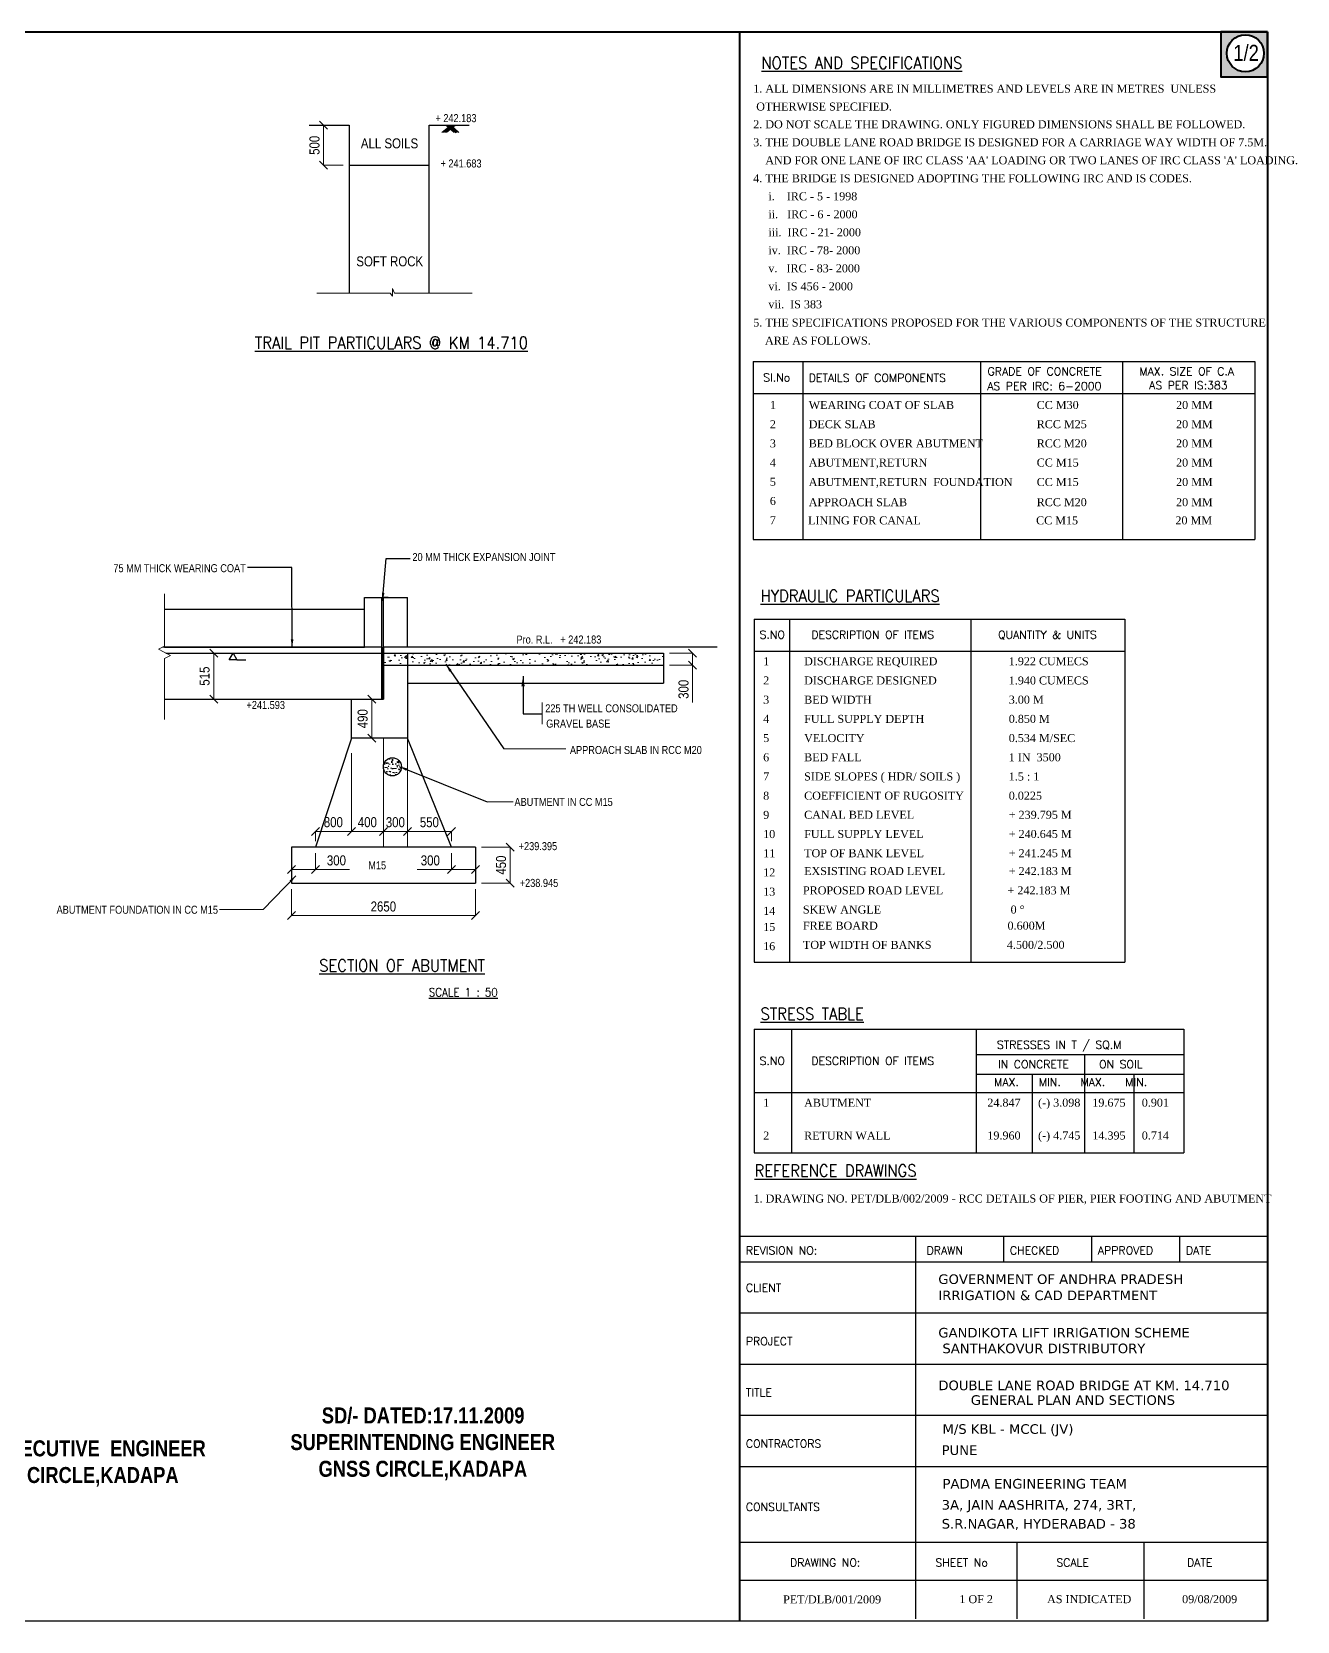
# Model space of a CAD drawing. Header units: millimetres. Extents: x 1141051 to 1203101, y -243934 to -204202.
# Drawn here: x 1171466 to 1203101, y -243934 to -204202 of the extents above; entities that cross this region are included whole.
import ezdxf
from ezdxf.enums import TextEntityAlignment as Align

# ---------------------------------------------------------------- set-up
doc = ezdxf.new("R2010")
doc.units = ezdxf.units.MM
doc.header["$LTSCALE"] = 300
doc.header["$MEASUREMENT"] = 0
for name, color, linetype, lineweight in [('DWG TEXT', 3, 'Continuous', 25), ('elevations', 7, 'Continuous', 25), ('MAIN', 7, 'Continuous', 25), ('text', 7, 'Continuous', 25)]:
    doc.layers.add(name, color=color, linetype=linetype, lineweight=lineweight)
doc.layers.add('NOTES', color=7, linetype='Continuous')
doc.styles.add('ARIAL', font='times.ttf')
doc.styles.add('ARIAL NARROW', font='ARIALN.TTF', dxfattribs={"height": 250})
doc.styles.add('ROMANS', font='romans')
doc.styles.add('ROMANT', font='romant')
doc.styles.get("Standard").update_dxf_attribs({"font": 'ARIALN.TTF', "height": 200})
doc.styles.add('VERDANA', font='verdana.ttf')
doc.dimstyles.new('REIN FORCE 2', dxfattribs={"dimtxt": 250, "dimasz": 200, "dimexe": 1.25, "dimexo": 150, "dimgap": 100, "dimtad": 1, "dimdec": 1, "dimlfac": 0.5, "dimdsep": 46, "dimtxsty": 'ARIAL NARROW', "dimblk": 'OBLIQUE', "dimcen": 2.5, "dimdle": 1.25, "dimclrd": 6, "dimclre": 5, "dimclrt": 1, "dimadec": 0, "dimazin": 0, "dimtfac": 1, "dimtdec": 1, "dimtmove": 0, "dimatfit": 3, "dimfxl": 1, "dimlwd": 15, "dimlwe": 13, "dimarcsym": 0})
doc.dimstyles.new('STANDARD$7', dxfattribs={"dimtxt": 2, "dimasz": 2, "dimexe": 1.25, "dimexo": 0.625, "dimtad": 1, "dimdec": 0, "dimlfac": 0.5, "dimdsep": 46, "dimtxsty": 'ARIAL NARROW', "dimcen": 2.5, "dimdle": 0.1, "dimse1": 1, "dimse2": 1, "dimadec": 0, "dimazin": 0, "dimtfac": 1, "dimtdec": 0, "dimtmove": 0, "dimatfit": 3, "dimfxl": 1, "dimtolj": 1, "dimtzin": 0, "dimarcsym": 0})

# ---------------------------------------------------------------- blocks, each defined once
blk = doc.blocks.new('_Oblique')
at = {"color": 0, "linetype": 'ByBlock', "lineweight": -2}
blk.add_line((-0.5, -0.5), (0.5, 0.5), dxfattribs=at)
blk = doc.blocks.new('*D17')
at = {"layer": 'Defpoints', "color": 0, "linetype": 'ByBlock', "transparency": 16777216}
for p in [(1179118, -206540), (1178762, -207540), (1179400, -207540)]:
    blk.add_point(p, dxfattribs=at)
at = {"layer": 'MAIN', "color": 5, "linetype": 'ByBlock', "lineweight": 13, "transparency": 16777216}
for p, q in [((1178968, -206540), (1178761, -206540)), ((1179250, -207540), (1178761, -207540))]:
    blk.add_line(p, q, dxfattribs=at)
at = {"layer": 'MAIN', "color": 6, "linetype": 'Continuous', "lineweight": 15, "transparency": 16777216}
blk.add_line((1178762, -206538), (1178762, -207541), dxfattribs=at)
at = {"layer": 'MAIN', "color": 6, "linetype": 'ByBlock', "lineweight": 15, "transparency": 16777216, "xscale": 200, "yscale": 200, "zscale": 200}
for p, rotation in [((1178762, -206540), 90), ((1178762, -207540), 270)]:
    blk.add_blockref('_Oblique', p, dxfattribs=dict(at, rotation=rotation))
at = {"layer": 'MAIN', "color": 1, "linetype": 'ByBlock', "transparency": 16777216, "insert": (1178534, -207040), "char_height": 250, "attachment_point": 5, "rotation": 90, "style": 'ARIAL NARROW'}
blk.add_mtext('500', dxfattribs=at)
blk = doc.blocks.new('*D41')
at = {"layer": 'Defpoints', "color": 0, "linetype": 'ByBlock', "transparency": 16777216}
for p in [(1177955, -225484), (1182555, -225484), (1182555, -226296)]:
    blk.add_point(p, dxfattribs=at)
at = {"layer": 'MAIN', "color": 5, "linetype": 'ByBlock', "lineweight": 13, "transparency": 16777216}
for p, q in [((1177955, -225634), (1177955, -226298)), ((1182555, -225634), (1182555, -226298))]:
    blk.add_line(p, q, dxfattribs=at)
at = {"layer": 'MAIN', "color": 6, "linetype": 'Continuous', "lineweight": 15, "transparency": 16777216}
blk.add_line((1177954, -226296), (1182557, -226296), dxfattribs=at)
at = {"layer": 'MAIN', "color": 6, "linetype": 'ByBlock', "lineweight": 15, "transparency": 16777216, "xscale": 200, "yscale": 200, "zscale": 200, "rotation": 180}
blk.add_blockref('_Oblique', (1177955, -226296), dxfattribs=at)
at = {"layer": 'MAIN', "color": 6, "linetype": 'ByBlock', "lineweight": 15, "transparency": 16777216, "xscale": 200, "yscale": 200, "zscale": 200}
blk.add_blockref('_Oblique', (1182555, -226296), dxfattribs=at)
at = {"layer": 'MAIN', "color": 1, "linetype": 'ByBlock', "transparency": 16777216, "insert": (1180255, -226069), "char_height": 250, "attachment_point": 5, "style": 'ARIAL NARROW'}
blk.add_mtext('2650', dxfattribs=at)
blk = doc.blocks.new('*D29')
at = {"layer": 'Defpoints', "color": 0, "linetype": 'ByBlock', "transparency": 16777216}
for p in [(1182555, -224584), (1182555, -225484), (1183425, -225484)]:
    blk.add_point(p, dxfattribs=at)
at = {"layer": 'MAIN', "color": 5, "linetype": 'ByBlock', "lineweight": 13, "transparency": 16777216}
for p, q in [((1182705, -224584), (1183426, -224584)), ((1182705, -225484), (1183426, -225484))]:
    blk.add_line(p, q, dxfattribs=at)
at = {"layer": 'MAIN', "color": 6, "linetype": 'Continuous', "lineweight": 15, "transparency": 16777216}
blk.add_line((1183425, -224582), (1183425, -225485), dxfattribs=at)
at = {"layer": 'MAIN', "color": 6, "linetype": 'ByBlock', "lineweight": 15, "transparency": 16777216, "xscale": 200, "yscale": 200, "zscale": 200}
for p, rotation in [((1183425, -224584), 90), ((1183425, -225484), 270)]:
    blk.add_blockref('_Oblique', p, dxfattribs=dict(at, rotation=rotation))
at = {"layer": 'MAIN', "color": 1, "linetype": 'ByBlock', "transparency": 16777216, "insert": (1183198, -225034), "char_height": 250, "attachment_point": 5, "rotation": 90, "style": 'ARIAL NARROW'}
blk.add_mtext('450', dxfattribs=at)
blk = doc.blocks.new('*D30')
at = {"layer": 'Defpoints', "color": 0, "linetype": 'ByBlock', "transparency": 16777216}
for p in [(1181955, -224584), (1182555, -224584), (1181955, -225145)]:
    blk.add_point(p, dxfattribs=at)
at = {"layer": 'MAIN', "color": 5, "linetype": 'ByBlock', "lineweight": 13, "transparency": 16777216}
for p, q in [((1181955, -224734), (1181955, -225146)), ((1182555, -224734), (1182555, -225146))]:
    blk.add_line(p, q, dxfattribs=at)
at = {"layer": 'MAIN', "color": 6, "linetype": 'Continuous', "lineweight": 15, "transparency": 16777216}
for p, q in [((1181955, -225145), (1181103, -225145)), ((1182557, -225145), (1181955, -225145))]:
    blk.add_line(p, q, dxfattribs=at)
at = {"layer": 'MAIN', "color": 6, "linetype": 'ByBlock', "lineweight": 15, "transparency": 16777216, "xscale": 200, "yscale": 200, "zscale": 200, "rotation": 180}
blk.add_blockref('_Oblique', (1181955, -225145), dxfattribs=at)
at = {"layer": 'MAIN', "color": 6, "linetype": 'ByBlock', "lineweight": 15, "transparency": 16777216, "xscale": 200, "yscale": 200, "zscale": 200}
blk.add_blockref('_Oblique', (1182555, -225145), dxfattribs=at)
at = {"layer": 'MAIN', "color": 1, "linetype": 'ByBlock', "transparency": 16777216, "insert": (1181429, -224917), "char_height": 250, "attachment_point": 5, "style": 'ARIAL NARROW'}
blk.add_mtext('300', dxfattribs=at)
blk = doc.blocks.new('*D42')
at = {"layer": 'Defpoints', "color": 0, "linetype": 'ByBlock', "transparency": 16777216}
for p in [(1177955, -224584), (1178555, -224584), (1178555, -225145)]:
    blk.add_point(p, dxfattribs=at)
at = {"layer": 'MAIN', "color": 5, "linetype": 'ByBlock', "lineweight": 13, "transparency": 16777216}
for p, q in [((1177955, -224734), (1177955, -225146)), ((1178555, -224734), (1178555, -225146))]:
    blk.add_line(p, q, dxfattribs=at)
at = {"layer": 'MAIN', "color": 6, "linetype": 'Continuous', "lineweight": 15, "transparency": 16777216}
for p, q in [((1177954, -225145), (1178555, -225145)), ((1178555, -225145), (1179408, -225145))]:
    blk.add_line(p, q, dxfattribs=at)
at = {"layer": 'MAIN', "color": 6, "linetype": 'ByBlock', "lineweight": 15, "transparency": 16777216, "xscale": 200, "yscale": 200, "zscale": 200, "rotation": 180}
blk.add_blockref('_Oblique', (1177955, -225145), dxfattribs=at)
at = {"layer": 'MAIN', "color": 6, "linetype": 'ByBlock', "lineweight": 15, "transparency": 16777216, "xscale": 200, "yscale": 200, "zscale": 200}
blk.add_blockref('_Oblique', (1178555, -225145), dxfattribs=at)
at = {"layer": 'MAIN', "color": 1, "linetype": 'ByBlock', "transparency": 16777216, "insert": (1179082, -224917), "char_height": 250, "attachment_point": 5, "style": 'ARIAL NARROW'}
blk.add_mtext('300', dxfattribs=at)
blk = doc.blocks.new('*D31')
at = {"layer": 'Defpoints', "color": 0, "linetype": 'ByBlock', "transparency": 16777216}
for p in [(1179455, -222084), (1179455, -224189), (1178555, -224584)]:
    blk.add_point(p, dxfattribs=at)
at = {"layer": 'MAIN', "color": 5, "linetype": 'ByBlock', "lineweight": 13, "transparency": 16777216}
for p, q in [((1179455, -222234), (1179455, -224190)), ((1178555, -224434), (1178555, -224188))]:
    blk.add_line(p, q, dxfattribs=at)
at = {"layer": 'MAIN', "color": 6, "linetype": 'Continuous', "lineweight": 15, "transparency": 16777216}
blk.add_line((1178554, -224189), (1179457, -224189), dxfattribs=at)
at = {"layer": 'MAIN', "color": 6, "linetype": 'ByBlock', "lineweight": 15, "transparency": 16777216, "xscale": 200, "yscale": 200, "zscale": 200, "rotation": 180}
blk.add_blockref('_Oblique', (1178555, -224189), dxfattribs=at)
at = {"layer": 'MAIN', "color": 6, "linetype": 'ByBlock', "lineweight": 15, "transparency": 16777216, "xscale": 200, "yscale": 200, "zscale": 200}
blk.add_blockref('_Oblique', (1179455, -224189), dxfattribs=at)
at = {"layer": 'MAIN', "color": 1, "linetype": 'ByBlock', "transparency": 16777216, "insert": (1179005, -223961), "char_height": 250, "attachment_point": 5, "style": 'ARIAL NARROW'}
blk.add_mtext('800', dxfattribs=at)
blk = doc.blocks.new('*D43')
at = {"layer": 'Defpoints', "color": 0, "linetype": 'ByBlock', "transparency": 16777216}
for p in [(1180255, -224190), (1180255, -224584), (1180855, -224584)]:
    blk.add_point(p, dxfattribs=at)
at = {"layer": 'MAIN', "color": 6, "linetype": 'Continuous', "lineweight": 15, "transparency": 16777216}
blk.add_line((1180857, -224190), (1180254, -224190), dxfattribs=at)
at = {"layer": 'MAIN', "color": 5, "linetype": 'ByBlock', "lineweight": 13, "transparency": 16777216}
for p, q in [((1180255, -224434), (1180255, -224189)), ((1180855, -224434), (1180855, -224189))]:
    blk.add_line(p, q, dxfattribs=at)
at = {"layer": 'MAIN', "color": 6, "linetype": 'ByBlock', "lineweight": 15, "transparency": 16777216, "xscale": 200, "yscale": 200, "zscale": 200, "rotation": 180}
blk.add_blockref('_Oblique', (1180255, -224190), dxfattribs=at)
at = {"layer": 'MAIN', "color": 6, "linetype": 'ByBlock', "lineweight": 15, "transparency": 16777216, "xscale": 200, "yscale": 200, "zscale": 200}
blk.add_blockref('_Oblique', (1180855, -224190), dxfattribs=at)
at = {"layer": 'MAIN', "color": 1, "linetype": 'ByBlock', "transparency": 16777216, "insert": (1180555, -223962), "char_height": 250, "attachment_point": 5, "style": 'ARIAL NARROW'}
blk.add_mtext('300', dxfattribs=at)
blk = doc.blocks.new('*D32')
at = {"layer": 'Defpoints', "color": 0, "linetype": 'ByBlock', "transparency": 16777216}
for p in [(1179455, -224189), (1179455, -224189), (1180255, -224434)]:
    blk.add_point(p, dxfattribs=at)
at = {"layer": 'MAIN', "color": 5, "linetype": 'ByBlock', "lineweight": 13, "transparency": 16777216}
for p, q in [((1179455, -224039), (1179455, -224188)), ((1180255, -224284), (1180255, -224188))]:
    blk.add_line(p, q, dxfattribs=at)
at = {"layer": 'MAIN', "color": 6, "linetype": 'Continuous', "lineweight": 15, "transparency": 16777216}
blk.add_line((1180257, -224189), (1179454, -224189), dxfattribs=at)
at = {"layer": 'MAIN', "color": 6, "linetype": 'ByBlock', "lineweight": 15, "transparency": 16777216, "xscale": 200, "yscale": 200, "zscale": 200, "rotation": 180}
blk.add_blockref('_Oblique', (1179455, -224189), dxfattribs=at)
at = {"layer": 'MAIN', "color": 6, "linetype": 'ByBlock', "lineweight": 15, "transparency": 16777216, "xscale": 200, "yscale": 200, "zscale": 200}
blk.add_blockref('_Oblique', (1180255, -224189), dxfattribs=at)
at = {"layer": 'MAIN', "color": 1, "linetype": 'ByBlock', "transparency": 16777216, "insert": (1179855, -223961), "char_height": 250, "attachment_point": 5, "style": 'ARIAL NARROW'}
blk.add_mtext('400', dxfattribs=at)
blk = doc.blocks.new('*D33')
at = {"layer": 'Defpoints', "color": 0, "linetype": 'ByBlock', "transparency": 16777216}
for p in [(1181955, -224190), (1180855, -224584), (1181955, -224584)]:
    blk.add_point(p, dxfattribs=at)
at = {"layer": 'MAIN', "color": 6, "linetype": 'Continuous', "lineweight": 15, "transparency": 16777216}
blk.add_line((1180854, -224190), (1181957, -224190), dxfattribs=at)
at = {"layer": 'MAIN', "color": 5, "linetype": 'ByBlock', "lineweight": 13, "transparency": 16777216}
for p, q in [((1180855, -224434), (1180855, -224189)), ((1181955, -224434), (1181955, -224189))]:
    blk.add_line(p, q, dxfattribs=at)
at = {"layer": 'MAIN', "color": 6, "linetype": 'ByBlock', "lineweight": 15, "transparency": 16777216, "xscale": 200, "yscale": 200, "zscale": 200, "rotation": 180}
blk.add_blockref('_Oblique', (1180855, -224190), dxfattribs=at)
at = {"layer": 'MAIN', "color": 6, "linetype": 'ByBlock', "lineweight": 15, "transparency": 16777216, "xscale": 200, "yscale": 200, "zscale": 200}
blk.add_blockref('_Oblique', (1181955, -224190), dxfattribs=at)
at = {"layer": 'MAIN', "color": 1, "linetype": 'ByBlock', "transparency": 16777216, "insert": (1181405, -223962), "char_height": 250, "attachment_point": 5, "style": 'ARIAL NARROW'}
blk.add_mtext('550', dxfattribs=at)
blk = doc.blocks.new('*D34')
at = {"layer": 'Defpoints', "color": 0, "linetype": 'ByBlock', "transparency": 16777216}
for p in [(1176072, -219734), (1176013, -220884), (1176072, -220884)]:
    blk.add_point(p, dxfattribs=at)
at = {"layer": 'MAIN', "color": 5, "linetype": 'ByBlock', "lineweight": 13, "transparency": 16777216}
for p, q in [((1175922, -219734), (1176012, -219734)), ((1175922, -220884), (1176012, -220884))]:
    blk.add_line(p, q, dxfattribs=at)
at = {"layer": 'MAIN', "color": 6, "linetype": 'Continuous', "lineweight": 15, "transparency": 16777216}
blk.add_line((1176013, -219732), (1176013, -220885), dxfattribs=at)
at = {"layer": 'MAIN', "color": 6, "linetype": 'ByBlock', "lineweight": 15, "transparency": 16777216, "xscale": 200, "yscale": 200, "zscale": 200}
for p, rotation in [((1176013, -219734), 90), ((1176013, -220884), 270)]:
    blk.add_blockref('_Oblique', p, dxfattribs=dict(at, rotation=rotation))
at = {"layer": 'MAIN', "color": 1, "linetype": 'ByBlock', "transparency": 16777216, "insert": (1175786, -220309), "char_height": 250, "attachment_point": 5, "rotation": 90, "style": 'ARIAL NARROW'}
blk.add_mtext('515', dxfattribs=at)
blk = doc.blocks.new('*D46')
at = {"layer": 'Defpoints', "color": 0, "linetype": 'ByBlock', "transparency": 16777216}
for p in [(1187256, -219734), (1187256, -220034), (1187987, -220034)]:
    blk.add_point(p, dxfattribs=at)
at = {"layer": 'MAIN', "color": 5, "linetype": 'ByBlock', "lineweight": 13, "transparency": 16777216}
for p, q in [((1187406, -219734), (1187988, -219734)), ((1187406, -220034), (1187988, -220034))]:
    blk.add_line(p, q, dxfattribs=at)
at = {"layer": 'MAIN', "color": 6, "linetype": 'Continuous', "lineweight": 15, "transparency": 16777216}
for p, q in [((1187987, -219732), (1187987, -220034)), ((1187987, -220034), (1187987, -220965))]:
    blk.add_line(p, q, dxfattribs=at)
at = {"layer": 'MAIN', "color": 6, "linetype": 'ByBlock', "lineweight": 15, "transparency": 16777216, "xscale": 200, "yscale": 200, "zscale": 200}
for p, rotation in [((1187987, -219734), 90), ((1187987, -220034), 270)]:
    blk.add_blockref('_Oblique', p, dxfattribs=dict(at, rotation=rotation))
at = {"layer": 'MAIN', "color": 1, "linetype": 'ByBlock', "transparency": 16777216, "insert": (1187760, -220639), "char_height": 250, "attachment_point": 5, "rotation": 90, "style": 'ARIAL NARROW'}
blk.add_mtext('300', dxfattribs=at)
blk = doc.blocks.new('*D49')
at = {"layer": 'Defpoints', "color": 0, "linetype": 'ByBlock', "transparency": 16777216}
for p in [(1179761, -220884), (1179761, -221864), (1179966, -221864)]:
    blk.add_point(p, dxfattribs=at)
at = {"layer": 'MAIN', "color": 5, "linetype": 'ByBlock', "lineweight": 13, "transparency": 16777216}
for p, q in [((1179911, -220884), (1179967, -220884)), ((1179911, -221864), (1179967, -221864))]:
    blk.add_line(p, q, dxfattribs=at)
at = {"layer": 'MAIN', "color": 6, "linetype": 'Continuous', "lineweight": 15, "transparency": 16777216}
blk.add_line((1179966, -220882), (1179966, -221865), dxfattribs=at)
at = {"layer": 'MAIN', "color": 6, "linetype": 'ByBlock', "lineweight": 15, "transparency": 16777216, "xscale": 200, "yscale": 200, "zscale": 200}
for p, rotation in [((1179966, -220884), 90), ((1179966, -221864), 270)]:
    blk.add_blockref('_Oblique', p, dxfattribs=dict(at, rotation=rotation))
at = {"layer": 'MAIN', "color": 1, "linetype": 'ByBlock', "transparency": 16777216, "insert": (1179738, -221374), "char_height": 250, "attachment_point": 5, "rotation": 90, "style": 'ARIAL NARROW'}
blk.add_mtext('490', dxfattribs=at)

msp = doc.modelspace()

# ---------------------------------------------------------------- hatches: boundary and pattern name
at = {"layer": 'elevations', "linetype": 'ByBlock'}
h = msp.add_hatch(color=0, dxfattribs=at)
h.paths.add_polyline_path([(1202357.14, -204201.98), (1201192.74, -204201.98), (1201192.74, -205324.93), (1202357.14, -205324.93)])
h.paths.add_polyline_path([(1201341.93, -204739.21, -1), (1202268.44, -204739.21, -1)], flags=16)
at = {"layer": 'MAIN', "lineweight": 9}
h = msp.add_hatch(dxfattribs=at)
h.set_pattern_fill('AR-CONC', color=0, scale=60, style=0)
h.set_pattern_definition([(50, (535021.1, 17833.46), (430.35611, -37.65128), [45, -495]), (355, (535021.1, 17833.46), (-83.2508, 451.31528), [36, -396]), (100.4514, (535056.97, 17830.3), (347.10563, 413.66373), [38.24411, -420.68527]), (46.1842, (535021.1, 17953.46), (640.34463, -99.3114), [67.5, -742.5]), (96.6356, (535074.5, 17945.2), (560.7976, 584.4707), [57.3662, -631.0278]), (351.1842, (535021.1, 17953.46), (560.79717, 584.47116), [54, -594]), (21, (535081.1, 17923.46), (358.14423, -241.57133), [45, -495]), (326, (535081.1, 17923.46), (145.9892, 435.09003), [36, -396]), (71.4514, (535110.95, 17903.33), (504.13358, 193.5183), [38.24411, -420.68527]), (37.5, (535021.11, 17833.46), (7.295913, 199.736312), [0, -391.2, 0, -402, 0, -397.5]), (7.5, (535021.1, 17833.46), (157.84172, 236.64703), [0, -229.2, 0, -382.2, 0, -151.5]), (327.5, (534887.3, 17833.46), (320.29346, -13.532923), [0, -150, 0, -468, 0, -621]), (317.5, (534827.3, 17833.46), (349.9117, 60.06299), [0, -195, 0, -310.8, 0, -441])])
h.paths.add_polyline_path([(1187256.18, -219733.57), (1180855.44, -219733.57), (1180855.44, -220033.57), (1187256.18, -220033.57)])
h.paths.add_polyline_path([(1180855.44, -219733.57), (1180255.44, -219733.57), (1180255.44, -219783.57), (1180255.44, -220033.57), (1180855.44, -220033.57)])
h = msp.add_hatch(dxfattribs=at)
h.set_pattern_fill('AR-CONC', color=0, scale=30, style=0)
h.set_pattern_definition([(130, (1734660.57, -324603.11), (-215.178055, -18.82564), [22.5, -247.5]), (185, (1734660.57, -324603.11), (41.6254, 225.65764), [18, -198]), (79.5486, (1734642.63, -324604.68), (-173.552815, 206.83186), [19.12206, -210.34263]), (133.8158, (1734660.57, -324543.11), (-320.17231, -49.6557), [33.75, -371.25]), (83.3644, (1734633.9, -324547.25), (-280.39881, 292.23536), [28.68309, -315.5139]), (188.8158, (1734660.57, -324543.1), (-280.39858, 292.23558), [27, -297]), (159, (1734630.57, -324558.11), (-179.072116, -120.785667), [22.5, -247.5]), (214, (1734630.57, -324558.11), (-72.9946, 217.54501), [18, -198]), (108.5486, (1734615.64, -324568.18), (-252.06679, 96.75915), [19.12206, -210.34263]), (142.5, (1734660.566, -324603.11), (-3.647957, 99.868156), [0, -195.6, 0, -201, 0, -198.75]), (172.5, (1734660.57, -324603.11), (-78.920861, 118.323514), [0, -114.6, 0, -191.1, 0, -75.75]), (212.5, (1734727.466, -324603.11), (-160.146731, -6.766462), [0, -75, 0, -234, 0, -310.5]), (222.5, (1734757.47, -324603.11), (-174.95585, 30.031495), [0, -97.5, 0, -155.4, 0, -220.5])])
edge = h.paths.add_edge_path()
edge.add_arc((1180481.29, -222576.24), 226.79, 180, 540, ccw=False)

# ---------------------------------------------------------------- linework, layer by layer
at = {"layer": 'elevations', "color": 0, "linetype": 'ByBlock'}
for p, q in [((1176402.48, -219898.74), (1176496.15, -219733.57)), ((1176589.83, -219898.74), (1176402.48, -219898.74)), ((1176496.15, -219733.57), (1176589.83, -219898.74)), ((1176589.83, -219898.74), (1176820.08, -219898.74))]:
    msp.add_line(p, q, dxfattribs=at)
at = {"layer": 'MAIN', "color": 0, "lineweight": 40}
for p, q in [((1141051.09, -204201.98), (1202357.14, -204201.98)), ((1189157.14, -204201.98), (1189157.14, -243934.02)), ((1202357.14, -204201.98), (1202357.14, -243934.02))]:
    msp.add_line(p, q, dxfattribs=at)
at = {"layer": 'MAIN', "color": 0, "linetype": 'ByBlock'}
for p, q in [((1178400.19, -206539.55), (1179400.19, -206539.55)), ((1179400.19, -206539.55), (1179400.19, -210737.65)), ((1181400.19, -210737.65), (1181400.19, -206539.55)), ((1181400.19, -206539.55), (1182400.19, -206539.55)), ((1179400.19, -207539.55), (1181400.19, -207539.55)), ((1179784.69, -218343.57), (1180214.69, -218343.57)), ((1179784.69, -219583.57), (1179784.69, -218343.57)), ((1179785.44, -218343.57), (1180215.44, -218343.57)), ((1180215.44, -219583.57), (1180215.44, -218343.57)), ((1180255.44, -218343.57), (1180855.44, -218343.57)), ((1180375.44, -218343.57), (1180255.44, -218343.57)), ((1180255.44, -219783.57), (1180255.44, -218343.57)), ((1180374.99, -218343.57), (1180734.99, -218343.57)), ((1180375.44, -218343.57), (1180735.44, -218343.57)), ((1180735.44, -218343.57), (1180855.44, -218343.57)), ((1180855.44, -219583.57), (1180855.44, -218343.57)), ((1180215.44, -219583.57), (1174741.48, -219583.57)), ((1180215.44, -219583.57), (1180215.44, -220883.57)), ((1180215.44, -219583.57), (1180215.44, -220883.57)), ((1180215.44, -220883.57), (1180215.44, -219583.57)), ((1180255.44, -219583.57), (1180255.44, -220883.57)), ((1180255.44, -219583.57), (1180255.44, -220883.57)), ((1180255.44, -220883.57), (1180255.44, -219583.57)), ((1188601.53, -219583.57), (1180255.44, -219583.57)), ((1174818.83, -219733.57), (1180215.44, -219733.57)), ((1180255.44, -219733.57), (1187055.44, -219733.57)), ((1180255.44, -220033.57), (1187256.18, -220033.57)), ((1180256.18, -219733.57), (1187256.18, -219733.57)), ((1180855.44, -219733.57), (1180855.44, -221253.57)), ((1187256.18, -219733.57), (1187256.18, -220033.57)), ((1187256.18, -220033.57), (1187256.18, -220483.57)), ((1180855.44, -220483.57), (1187256.18, -220483.57)), ((1174784.65, -220883.57), (1180255.44, -220883.57)), ((1179455.44, -221863.57), (1179455.44, -220883.57)), ((1180855.44, -221023.57), (1180855.44, -221857.57)), ((1180855.44, -221023.57), (1180855.44, -221857.57)), ((1179455.44, -221863.57), (1178555.44, -224583.57)), ((1180855.44, -221863.57), (1179455.44, -221863.57)), ((1180855.44, -221863.57), (1179455.44, -221863.57)), ((1181955.44, -224583.57), (1180855.44, -221863.57)), ((1177955.44, -224583.57), (1177955.44, -225483.57)), ((1178555.44, -224583.57), (1177955.44, -224583.57)), ((1182555.44, -224583.57), (1178555.44, -224583.57)), ((1182555.44, -224583.57), (1182555.44, -225483.57)), ((1177955.44, -225483.57), (1182555.44, -225483.57))]:
    msp.add_line(p, q, dxfattribs=at)
at = {"layer": 'MAIN', "color": 0, "lineweight": 13}
for p, q in [((1181938.64, -206539.84), (1181718.3, -206715.92)), ((1181977.27, -206539.84), (1181756.93, -206715.92)), ((1181977.27, -206539.84), (1181756.94, -206715.92)), ((1182015.9, -206539.84), (1181795.56, -206715.92)), ((1182015.9, -206539.84), (1181795.56, -206715.92)), ((1181820.39, -206539.55), (1182026.36, -206722.02)), ((1182054.53, -206539.84), (1181834.19, -206715.92)), ((1181858.76, -206539.55), (1182067.02, -206724.06)), ((1181861.38, -206541.87), (1182062.43, -206719.99)), ((1181897.45, -206539.84), (1182103.09, -206722.02)), ((1181938.64, -206539.84), (1182139.69, -206717.96)), ((1178587.92, -210737.65), (1180428.63, -210737.65)), ((1180530.17, -210737.65), (1182472.42, -210737.65))]:
    msp.add_line(p, q, dxfattribs=at)
at = {"layer": 'MAIN', "color": 0, "lineweight": 9}
for p, q in [((1174784.72, -218248.42), (1174784.72, -219561.53)), ((1174632.97, -219638.87), (1174784.72, -219561.53)), ((1174936.42, -219793.48), (1174632.97, -219638.87)), ((1174936.42, -219793.65), (1174784.63, -219870.91)), ((1174784.63, -219870.91), (1174784.67, -221394.52)), ((1184229.13, -221513.37), (1184229.13, -220968.75)), ((1180255.44, -221863.57), (1180255.44, -224583.57)), ((1180855.44, -221857.57), (1180855.44, -224583.57)), ((1183269.16, -222127.91), (1184814.48, -222127.91)), ((1182850.64, -223450.84), (1183282.13, -223450.84)), ((1183066.39, -223450.84), (1183497.88, -223450.84)), ((1177251.63, -226145.25), (1176158.73, -226145.25))]:
    msp.add_line(p, q, dxfattribs=at)
at = {"layer": 'MAIN', "color": 0, "lineweight": 40}
msp.add_lwpolyline([(1202357.14, -204201.98), (1201192.74, -204201.98), (1201192.74, -205324.93), (1202357.14, -205324.93)], close=True, dxfattribs=at)
at = {"layer": 'MAIN', "color": 0, "lineweight": 13}
msp.add_lwpolyline([(1180530.17, -210737.65), (1180486.42, -210620.56), (1180486.42, -210737.65), (1180486.42, -210810.06), (1180428.63, -210737.65)], dxfattribs=at)
at = {"layer": 'MAIN', "color": 0, "linetype": 'ByBlock'}
msp.add_lwpolyline([(1174784.72, -219583.57), (1179784.69, -219583.57), (1179784.69, -218643.57), (1174784.72, -218643.57)], dxfattribs=at)
at = {"layer": 'MAIN', "color": 0, "lineweight": 40}
msp.add_circle((1201805.19, -204739.21), 463.26, dxfattribs=at)
at = {"layer": 'MAIN', "color": 0, "linetype": 'ByBlock'}
msp.add_circle((1180481.29, -222576.24), 226.79, dxfattribs=at)
at = {"layer": 'MAIN', "color": 0, "lineweight": 9}
msp.add_arc((1177956.44, -225482.57), 1, 180, 270, dxfattribs=at)
at = {"layer": 'NOTES', "color": 0, "linetype": 'ByBlock'}
for p, q in [((1189495.69, -212446.87), (1189495.68, -216893.42)), ((1189495.69, -212446.87), (1202042.15, -212446.87)), ((1190741.59, -212446.88), (1190741.59, -216893.93)), ((1195181.74, -212446.88), (1195181.74, -216893.94)), ((1198732.13, -212446.88), (1198732.12, -216893.94)), ((1202042.15, -212446.9), (1202042.15, -216893.45)), ((1189495.69, -213246.88), (1202042.15, -213246.88)), ((1189496.18, -216794.46), (1189495.68, -216793.96)), ((1189495.68, -216893.42), (1189496.18, -216893.92)), ((1189496.18, -216893.92), (1202041.65, -216893.95)), ((1189522.26, -218884.11), (1198787.2, -218884.11)), ((1189522.26, -218884.11), (1189522.26, -226884.11)), ((1190411.94, -218884.11), (1190411.94, -227459.48)), ((1194942.89, -218884.11), (1194942.89, -227459.48)), ((1198787.2, -218884.11), (1198787.2, -227459.48)), ((1189522.26, -219684.11), (1198787.2, -219684.11)), ((1189522.26, -229135.6), (1189522.26, -231437.93)), ((1189522.26, -229135.6), (1200262.46, -229135.6)), ((1190454.34, -229135.6), (1190454.34, -232221.69)), ((1195072.42, -229135.6), (1195072.42, -232221.69)), ((1200262.46, -229135.6), (1200262.46, -232221.69)), ((1195072.42, -229770.68), (1200262.46, -229770.68)), ((1197783.95, -229770.68), (1197783.95, -232221.69)), ((1195072.42, -230257.57), (1200262.46, -230257.57)), ((1196470.55, -230257.57), (1196470.55, -232221.69)), ((1199012.61, -230257.57), (1199012.61, -232221.69)), ((1189522.26, -230718.86), (1200262.46, -230718.86)), ((1189157.14, -234306.55), (1202357.14, -234306.55)), ((1193557.14, -234306.55), (1193557.14, -243873.93)), ((1195757.14, -234306.55), (1195757.14, -234946.55)), ((1197957.14, -234306.55), (1197957.14, -234946.55)), ((1200157.14, -234306.55), (1200157.14, -234946.55)), ((1189157.14, -234946.55), (1202357.14, -234946.55)), ((1189157.14, -236226.55), (1202357.14, -236226.55)), ((1189157.14, -237506.55), (1202357.14, -237506.55)), ((1189157.14, -238786.55), (1202357.14, -238786.55)), ((1189157.14, -240066.55), (1202357.14, -240066.55)), ((1189157.14, -241953.93), (1202357.14, -241953.93)), ((1196093.92, -241953.93), (1196093.92, -243873.93)), ((1199268.63, -241953.93), (1199268.63, -243873.93)), ((1202357.14, -242913.93), (1189157.14, -242913.93))]:
    msp.add_line(p, q, dxfattribs=at)
at = {"layer": 'text', "color": 0, "linetype": 'ByBlock'}
for p, q in [((1189522.26, -226884.11), (1189522.26, -227459.48)), ((1189522.26, -227459.48), (1198787.2, -227459.48)), ((1189522.26, -231437.93), (1189522.26, -232221.69)), ((1189522.26, -232221.69), (1200262.46, -232221.69)), ((1202357.14, -243934.02), (1141051.09, -243934.02))]:
    msp.add_line(p, q, dxfattribs=at)

# ---------------------------------------------------------------- texts
at = {"color": 0, "style": 'ROMANT', "width": 0.9}
for s, p in [('%%UNOTES AND SPECIFICATIONS', (1189706.25, -205128.73)), ('%%UHYDRAULIC PARTICULARS', (1189683.75, -218450.78)), ('%%USTRESS TABLE', (1189683.75, -228900.25)), ('%%UREFERENCE DRAWINGS', (1189534.6, -232821.32))]:
    msp.add_text(s, height=300, dxfattribs=at).set_placement(p)
at = {"color": 0}
for s, style, p in [('1. ALL DIMENSIONS ARE IN MILLIMETRES AND LEVELS ARE IN METRES  UNLESS', 'ARIAL', (1189501.66, -205723.13)), (' OTHERWISE SPECIFIED.', 'ARIAL', (1189501.66, -206170.46)), ('2. DO NOT SCALE THE DRAWING. ONLY FIGURED DIMENSIONS SHALL BE FOLLOWED.', 'ARIAL', (1189501.66, -206614.16)), ('3. THE DOUBLE LANE ROAD BRIDGE IS DESIGNED FOR A CARRIAGE WAY WIDTH OF 7.5M.', 'ARIAL', (1189501.66, -207064.16)), ("    AND FOR ONE LANE OF IRC CLASS 'AA' LOADING OR TWO LANES OF IRC CLASS 'A' LOADING.", 'ARIAL', (1189501.66, -207514.16)), ('4. THE BRIDGE IS DESIGNED ADOPTING THE FOLLOWING IRC AND IS CODES.', 'ARIAL', (1189501.66, -207964.16)), ('     i.    IRC - 5 - 1998', 'ARIAL', (1189501.66, -208414.16)), ('     ii.   IRC - 6 - 2000', 'ARIAL', (1189501.66, -208864.16)), ('     iii.  IRC - 21- 2000', 'ARIAL', (1189501.66, -209314.16)), ('     iv.  IRC - 78- 2000', 'ARIAL', (1189501.66, -209764.16)), ('     v.   IRC - 83- 2000', 'ARIAL', (1189501.66, -210214.16)), ('     vi.  IS 456 - 2000', 'ARIAL', (1189501.66, -210664.16)), ('     vii.  IS 383 ', 'ARIAL', (1189501.66, -211114.16)), ('5. THE SPECIFICATIONS PROPOSED FOR THE VARIOUS COMPONENTS OF THE STRUCTURE ', 'ARIAL', (1189501.66, -211571.35)), ('ARE AS FOLLOWS.', 'ARIAL', (1189795.78, -212021.35)), ('Sl.No     ', 'ROMANS', (1189750.4, -212943.8)), ('DETAILS OF COMPONENTS', 'ROMANS', (1190888.84, -212952.19)), ('AS PER IRC: 6-2000', 'ROMANS', (1195352.24, -213159.69)), ('GRADE OF CONCRETE', 'ROMANS', (1195360.31, -212790.8)), ('MAX. SIZE OF C.A', 'ROMANS', (1199155.61, -212790.8)), ('AS PER IS:383', 'ROMANS', (1199398.91, -213139.22)), ('1', 'ARIAL', (1189917.25, -213630.97)), ('WEARING COAT OF SLAB', 'ARIAL', (1190888.84, -213630.97)), ('CC M30', 'ARIAL', (1196588.81, -213630.98)), ('20 MM', 'ARIAL', (1200071.89, -213630.99)), ('2', 'ARIAL', (1189917.25, -214110.97)), ('DECK SLAB', 'ARIAL', (1190888.84, -214110.97)), ('RCC M25', 'ARIAL', (1196588.81, -214110.98)), ('20 MM', 'ARIAL', (1200071.89, -214110.99)), ('3', 'ARIAL', (1189917.25, -214590.97)), ('BED BLOCK OVER ABUTMENT', 'ARIAL', (1190888.84, -214590.97)), ('RCC M20', 'ARIAL', (1196588.81, -214590.98)), ('20 MM', 'ARIAL', (1200071.89, -214590.99)), ('4', 'ARIAL', (1189917.25, -215070.97)), ('ABUTMENT,RETURN   ', 'ARIAL', (1190888.84, -215069.71)), ('CC M15', 'ARIAL', (1196588.81, -215069.72)), ('20 MM', 'ARIAL', (1200071.89, -215069.73)), ('5', 'ARIAL', (1189917.25, -215550.97)), ('ABUTMENT,RETURN  FOUNDATION', 'ARIAL', (1190888.84, -215556.36)), ('CC M15', 'ARIAL', (1196588.81, -215556.36)), ('20 MM', 'ARIAL', (1200071.89, -215556.38)), ('6', 'ARIAL', (1189917.25, -216030.97)), ('APPROACH SLAB', 'ARIAL', (1190888.84, -216060.53)), ('RCC M20', 'ARIAL', (1196588.81, -216060.53)), ('20 MM', 'ARIAL', (1200071.89, -216060.54)), ('7', 'ARIAL', (1189917.25, -216510.97)), ('LINING FOR CANAL', 'ARIAL', (1190872.78, -216515.95)), ('CC M15', 'ARIAL', (1196572.75, -216515.96)), ('20 MM', 'ARIAL', (1200055.84, -216515.97)), ('S.NO', 'ROMANS', (1189660.25, -219373.03)), ('DESCRIPTION OF ITEMS', 'ROMANS', (1190953.49, -219373.03)), ('QUANTITY & UNITS', 'ROMANS', (1195620.35, -219373.03)), ('1', 'ARIAL', (1189749.93, -220037.33)), ('DISCHARGE REQUIRED', 'ARIAL', (1190774.13, -220037.33)), ('1.922 CUMECS', 'ARIAL', (1195889.39, -220037.33)), ('2', 'ARIAL', (1189749.93, -220517.33)), ('DISCHARGE DESIGNED', 'ARIAL', (1190774.13, -220517.33)), ('1.940 CUMECS', 'ARIAL', (1195889.39, -220517.33)), ('3', 'ARIAL', (1189749.93, -220997.33)), ('BED WIDTH', 'ARIAL', (1190774.13, -220997.33)), ('3.00 M', 'ARIAL', (1195889.39, -220997.33)), ('4', 'ARIAL', (1189749.93, -221477.33)), ('FULL SUPPLY DEPTH', 'ARIAL', (1190774.13, -221477.33)), ('0.850 M', 'ARIAL', (1195889.39, -221477.33)), ('5', 'ARIAL', (1189749.93, -221957.33)), ('VELOCITY', 'ARIAL', (1190774.13, -221957.33)), ('0.534 M/SEC', 'ARIAL', (1195889.39, -221957.33)), ('6', 'ARIAL', (1189749.93, -222437.33)), ('BED FALL', 'ARIAL', (1190774.13, -222437.33)), ('1 IN  3500', 'ARIAL', (1195889.39, -222437.33)), ('7', 'ARIAL', (1189749.93, -222917.33)), ('SIDE SLOPES ( HDR/ SOILS )', 'ARIAL', (1190774.13, -222917.33)), ('1.5 : 1', 'ARIAL', (1195889.39, -222917.33)), ('8', 'ARIAL', (1189749.93, -223397.33)), ('COEFFICIENT OF RUGOSITY', 'ARIAL', (1190774.13, -223397.33)), ('0.0225', 'ARIAL', (1195889.39, -223397.33)), ('9', 'ARIAL', (1189749.93, -223877.33)), ('CANAL BED LEVEL', 'ARIAL', (1190774.13, -223874.69)), ('+ 239.795 M  ', 'ARIAL', (1195889.21, -223874.69)), ('10', 'ARIAL', (1189749.93, -224357.33)), ('FULL SUPPLY LEVEL', 'ARIAL', (1190774.13, -224354.69)), ('+ 240.645 M  ', 'ARIAL', (1195889.21, -224354.69)), ('11', 'ARIAL', (1189749.93, -224837.33)), ('TOP OF BANK LEVEL', 'ARIAL', (1190774.13, -224834.69)), ('+ 241.245 M   ', 'ARIAL', (1195889.21, -224834.69)), ('12', 'ARIAL', (1189749.93, -225317.33)), ('EXSISTING ROAD LEVEL', 'ARIAL', (1190774.13, -225281.88)), ('+ 242.183 M', 'ARIAL', (1195889.39, -225281.88)), ('13', 'ARIAL', (1189749.93, -225797.33)), ('PROPOSED ROAD LEVEL', 'ARIAL', (1190743.93, -225764.52)), ('+ 242.183 M', 'ARIAL', (1195859.19, -225764.52)), ('SKEW ANGLE', 'ARIAL', (1190743.93, -226244.52)), ('0 %%D', 'ARIAL', (1195935.49, -226244.52)), ('14', 'ARIAL', (1189749.93, -226277.33)), ('FREE BOARD', 'ARIAL', (1190743.93, -226646.45)), ('0.600M', 'ARIAL', (1195859.19, -226646.45)), ('15', 'ARIAL', (1189749.93, -226679.26)), ('16', 'ARIAL', (1189749.93, -227159.26)), ('TOP WIDTH OF BANKS', 'ARIAL', (1190743.93, -227126.45)), ('4.500/2.500', 'ARIAL', (1195841.38, -227126.45)), ('       STRESSES IN T / SQ.M', 'ROMANS', (1194550.59, -229624.52)), ('S.NO', 'ROMANS', (1189660.25, -230026.73)), ('DESCRIPTION OF ITEMS', 'ROMANS', (1190953.49, -230026.73)), ('IN CONCRETE    ON SOIL', 'ROMANS', (1195620.35, -230111.41)), ('MAX.   MIN.   MAX.   MIN.', 'ROMANS', (1195523.1, -230555.97)), ('1', 'ARIAL', (1189749.93, -231072.08)), ('ABUTMENT', 'ARIAL', (1190774.13, -231073.85)), ('24.847', 'ARIAL', (1195354.38, -231070.49)), ('(-) 3.098', 'ARIAL', (1196622.76, -231070.49)), ('19.675', 'ARIAL', (1197978.83, -231070.49)), ('0.901', 'ARIAL', (1199214.53, -231070.49)), ('2', 'ARIAL', (1189749.93, -231893.74)), ('RETURN WALL', 'ARIAL', (1190774.13, -231895.5)), ('19.960', 'ARIAL', (1195354.38, -231892.15)), ('(-) 4.745', 'ARIAL', (1196622.76, -231892.15)), ('14.395', 'ARIAL', (1197978.83, -231892.15)), ('0.714', 'ARIAL', (1199214.53, -231892.15)), ('1. DRAWING NO. PET/DLB/002/2009 - RCC DETAILS OF PIER, PIER FOOTING AND ABUTMENT', 'ARIAL', (1189509.94, -233467.61)), ('REVISION NO:', 'ROMANS', (1189317.66, -234765.47)), ('DRAWN', 'ROMANS', (1193835.31, -234765.47)), ('CHECKED', 'ROMANS', (1195917.66, -234765.47)), ('APPROVED', 'ROMANS', (1198117.66, -234765.47)), ('DATE', 'ROMANS', (1200317.66, -234765.47)), ('CLIENT', 'ROMANS', (1189317.66, -235697.15)), ('PROJECT', 'ROMANS', (1189317.66, -237034.68)), ('TITLE', 'ROMANS', (1189317.66, -238314.68)), ('CONTRACTORS', 'ROMANS', (1189317.66, -239594.68)), ('CONSULTANTS', 'ROMANS', (1189317.66, -241177.5)), ('DRAWING NO:', 'ROMANS', (1190420.65, -242569.13)), ('SHEET No', 'ROMANS', (1194055.69, -242569.13)), ('SCALE', 'ROMANS', (1197079.21, -242569.13)), ('DATE', 'ROMANS', (1200346.34, -242569.13)), ('PET/DLB/001/2009', 'ARIAL', (1190248.49, -243489.15)), ('1 OF 2', 'ARIAL', (1194655.23, -243482.83)), ('AS INDICATED', 'ARIAL', (1196847.67, -243482.83)), ('09/08/2009', 'ARIAL', (1200223.45, -243482.83))]:
    msp.add_text(s, height=200, dxfattribs=dict(at, style=style)).set_placement(p)
at = {"color": 0, "style": 'ROMANT', "width": 0.9}
for s, height, p in [('%%UTRAIL PIT PARTICULARS @ KM 14.710', 300, (1180455.76, -212123.73)), ('%%USECTION OF ABUTMENT', 300, (1180722.68, -227693.86)), ('%%USCALE 1 : 50', 210, (1182252.68, -228317.2))]:
    msp.add_text(s, height=height, dxfattribs=at).set_placement(p, align=Align.CENTER)
at = {"layer": 'DWG TEXT', "color": 0, "linetype": 'ByBlock', "char_height": 400, "attachment_point": 1}
for s, insert, width in [('\\pi3218.89107;{\\fArial Narrow|b1|i0|c0|p34;SD/- DATED:17.11.2009\\P\\pi2434.03432;SUPERINTENDING ENGINEER\\P\\pi3136.62641;GNSS CIRCLE,KADAPA}', (1175497.06, -238589.94), 11467.2501), ('\\pi5911.10203;{\\fArial Narrow|b1|i0|c0|p34;\\P\\pi2615.46765;ASST.EXECUTIVE  ENGINEER\\P\\pi3314.10339;GNSS CIRCLE,KADAPA}', (1166606.23, -238745.83), 11822.2041)]:
    msp.add_mtext(s, dxfattribs=dict(at, insert=insert, width=width))
at = {"layer": 'elevations', "color": 0, "linetype": 'ByBlock', "style": 'ARIAL NARROW'}
for s, p in [('+ 242.183', (1181556.36, -206460.35)), ('  + 241.683', (1181556.36, -207592.97)), ('75 MM THICK WEARING COAT', (1173505.44, -217710.98)), ('Pro. R.L.   + 242.183', (1183583.08, -219493.95)), ('225 TH WELL CONSOLIDATED', (1184302.15, -221213.69)), ('GRAVEL BASE', (1184325.66, -221595.76))]:
    msp.add_text(s, height=200, dxfattribs=at).set_placement(p)
at = {"layer": 'elevations', "color": 0, "linetype": 'ByBlock', "char_height": 200, "attachment_point": 4, "style": 'ARIAL NARROW'}
for s, insert in [('20 MM THICK EXPANSION JOINT', (1180981.76, -217333.33)), ('APPROACH SLAB IN RCC M20', (1184919.74, -222156.77)), ('ABUTMENT IN CC M15', (1183532.7, -223455.62)), (' +239.395', (1183573.71, -224560.28)), (' +238.945', (1183600.59, -225479.83)), ('ABUTMENT FOUNDATION IN CC M15', (1172085.93, -226150.03))]:
    msp.add_mtext(s, dxfattribs=dict(at, insert=insert))
at = {"layer": 'elevations', "color": 0, "linetype": 'ByBlock', "insert": (1176769.46, -220930.89), "char_height": 200, "width": 2930.8252, "attachment_point": 1, "style": 'ARIAL NARROW'}
msp.add_mtext(' +241.593', dxfattribs=at)
at = {"layer": 'MAIN', "color": 0, "lineweight": 9, "style": 'ARIAL NARROW'}
msp.add_text('1/2', height=400, dxfattribs=at).set_placement((1201504.78, -204928.18))
at = {"layer": 'NOTES', "color": 0, "linetype": 'ByBlock', "style": 'VERDANA'}
for s, p in [('GOVERNMENT OF ANDHRA PRADESH', (1194129.26, -235503.96)), ('IRRIGATION & CAD DEPARTMENT', (1194129.26, -235908.43)), ('GANDIKOTA LIFT IRRIGATION SCHEME', (1194129.26, -236841.49)), ('SANTHAKOVUR DISTRIBUTORY ', (1194231.06, -237234.47)), ('DOUBLE LANE ROAD BRIDGE AT KM. 14.710', (1194129.26, -238158.78)), ('GENERAL PLAN AND SECTIONS', (1194939.62, -238525.97)), ('M/S KBL - MCCL (JV)', (1194233.4, -239249.93)), ('PUNE', (1194212.43, -239777.53)), ('PADMA ENGINEERING TEAM', (1194233.4, -240617.73)), ('3A, JAIN AASHRITA, 274, 3RT,  ', (1194212.43, -241145.33)), ('S.R.NAGAR, HYDERABAD - 38', (1194212.43, -241618.16))]:
    msp.add_text(s, height=240, dxfattribs=at).set_placement(p)
at = {"layer": 'text', "color": 0, "linetype": 'ByBlock', "char_height": 250, "attachment_point": 4, "style": 'ARIAL NARROW'}
for s, insert in [('\\PALL SOILS', (1179692.76, -206784.38)), ('SOFT ROCK', (1179578.74, -209941.71))]:
    msp.add_mtext(s, dxfattribs=dict(at, insert=insert))
at = {"layer": 'text', "color": 0, "linetype": 'ByBlock', "insert": (1179877.76, -224937.98), "char_height": 200, "width": 452.0932, "attachment_point": 1}
msp.add_mtext('M15', dxfattribs=at)

# ---------------------------------------------------------------- dimensions: what is measured, and where the dimension line sits
at = {"layer": 'MAIN', "color": 0, "linetype": 'ByBlock'}
for base, p1, p2, picture, middle in [((1178761.84, -207539.55), (1179117.56, -206539.55), (1179400.19, -207539.55), '*D17', (1178534.2, -207039.55)), ((1179966.08, -221863.57), (1179760.82, -220883.57), (1179760.82, -221863.57), '*D49', (1179738.43, -221373.57))]:
    dim = msp.add_linear_dim(base=base, p1=p1, p2=p2, angle=90, dimstyle='REIN FORCE 2', dxfattribs=at)
    dim.commit()
    dim.dimension.update_dxf_attribs({"geometry": picture, "text_midpoint": middle})
dim = msp.add_linear_dim(base=(1176013.42, -220883.57), p1=(1176072.22, -219733.57), p2=(1176072.22, -220883.57), angle=90, text='515', dimstyle='REIN FORCE 2', dxfattribs=at)
dim.commit()
dim.dimension.update_dxf_attribs({"geometry": '*D34', "text_midpoint": (1175785.78, -220308.57)})
dim = msp.add_linear_dim(base=(1187987.22, -220033.57), p1=(1187256.18, -219733.57), p2=(1187256.18, -220033.57), angle=90, text='300', dimstyle='REIN FORCE 2', dxfattribs=at)
dim.commit()
dim.dimension.update_dxf_attribs({"geometry": '*D46', "text_midpoint": (1187987.22, -220639.33), "dimtype": 160})
for base, p1, p2, text, picture, middle in [((1179455.44, -224188.81), (1178555.44, -224583.57), (1179455.44, -222083.57), '800', '*D31', (1179005.44, -223961.16)), ((1182555.44, -226296.34), (1177955.44, -225483.57), (1182555.44, -225483.57), '2650', '*D41', (1180255.44, -226068.69))]:
    dim = msp.add_linear_dim(base=base, p1=p1, p2=p2, text=text, dimstyle='REIN FORCE 2', dxfattribs=at)
    dim.commit()
    dim.dimension.update_dxf_attribs({"geometry": picture, "text_midpoint": middle})
for base, p1, p2, picture, middle in [((1179455.44, -224188.81), (1180255.44, -224433.57), (1179455.44, -224188.81), '*D32', (1179855.44, -223961.16)), ((1181955.44, -224190.06), (1180855.44, -224583.57), (1181955.44, -224583.57), '*D33', (1181405.44, -223962.41)), ((1178555.44, -225144.68), (1177955.44, -224583.57), (1178555.44, -224583.57), '*D42', (1179081.56, -224917.03)), ((1181955.44, -225144.68), (1182555.44, -224583.57), (1181955.44, -224583.57), '*D30', (1181429.31, -224917.03))]:
    dim = msp.add_linear_dim(base=base, p1=p1, p2=p2, dimstyle='REIN FORCE 2', dxfattribs=at)
    dim.commit()
    dim.dimension.update_dxf_attribs({"geometry": picture, "text_midpoint": middle})
dim = msp.add_linear_dim(base=(1180255.44, -224190.06), p1=(1180855.44, -224583.57), p2=(1180255.44, -224583.57), dimstyle='REIN FORCE 2', dxfattribs=at)
dim.commit()
dim.dimension.update_dxf_attribs({"geometry": '*D43', "text_midpoint": (1180555.44, -224190.06), "dimtype": 160})
dim = msp.add_linear_dim(base=(1183425.18, -225483.57), p1=(1182555.44, -224583.57), p2=(1182555.44, -225483.57), angle=90, dimstyle='REIN FORCE 2', dxfattribs=at)
dim.commit()
dim.dimension.update_dxf_attribs({"geometry": '*D29', "text_midpoint": (1183425.18, -225033.57), "dimtype": 160})

# ---------------------------------------------------------------- leaders
at = {"layer": 'MAIN', "color": 0, "lineweight": 9}
for points, override in [([(1177974.57, -219592.2), (1177966.21, -217595.89), (1176860.37, -217595.89)], {"dimtxt": 200, "dimasz": 200, "dimexe": 0.18, "dimexo": 0.0625, "dimgap": 0.09, "dimtad": 0, "dimtoh": 1, "dimlfac": 1, "dimzin": 0, "dimcen": 0.09, "dimtdec": 4, "dimtofl": 0}), ([(1180234.59, -218424.69), (1180324.76, -217369.05), (1180924.91, -217366.85)], {"dimtxt": 200, "dimasz": 200, "dimexe": 0.18, "dimexo": 0.0625, "dimgap": 0.09, "dimtad": 0, "dimtoh": 1, "dimlfac": 1, "dimzin": 0, "dimcen": 0.09, "dimtdec": 4, "dimtofl": 0}), ([(1181818.16, -220012.71), (1183269.16, -222127.91)], {"dimtxt": 200, "dimasz": 200, "dimexe": 0.18, "dimexo": 0.0625, "dimgap": 0.09, "dimtad": 0, "dimtoh": 1, "dimlfac": 1, "dimzin": 0, "dimcen": 0.09, "dimtdec": 4, "dimtofl": 0}), ([(1183747.19, -220313.05), (1183747.19, -221250.43), (1184229.13, -221250.43)], {"dimtxt": 300, "dimasz": 250, "dimexe": 0.18, "dimexo": 0.0625, "dimgap": 0.09, "dimtad": 0, "dimtoh": 1, "dimlfac": 1, "dimzin": 0, "dimcen": 0.09, "dimdle": 200, "dimtdec": 4, "dimtofl": 0}), ([(1180647.35, -222568.17), (1182850.64, -223450.84)], {"dimtxt": 200, "dimasz": 200, "dimexe": 0.18, "dimexo": 0.0625, "dimgap": 0.09, "dimtad": 0, "dimtoh": 1, "dimlfac": 1, "dimzin": 0, "dimcen": 0.09, "dimtdec": 4, "dimtofl": 0}), ([(1178070.74, -225298.32), (1177251.63, -226145.25)], {"dimtxt": 200, "dimasz": 200, "dimexe": 0.18, "dimexo": 0.0625, "dimgap": 0.09, "dimtad": 0, "dimtoh": 1, "dimlfac": 1, "dimzin": 0, "dimcen": 0.09, "dimtdec": 4, "dimtofl": 0})]:
    msp.add_leader(points, dimstyle='STANDARD$7', override=override, dxfattribs=at)

doc.saveas('drawing.dxf')
